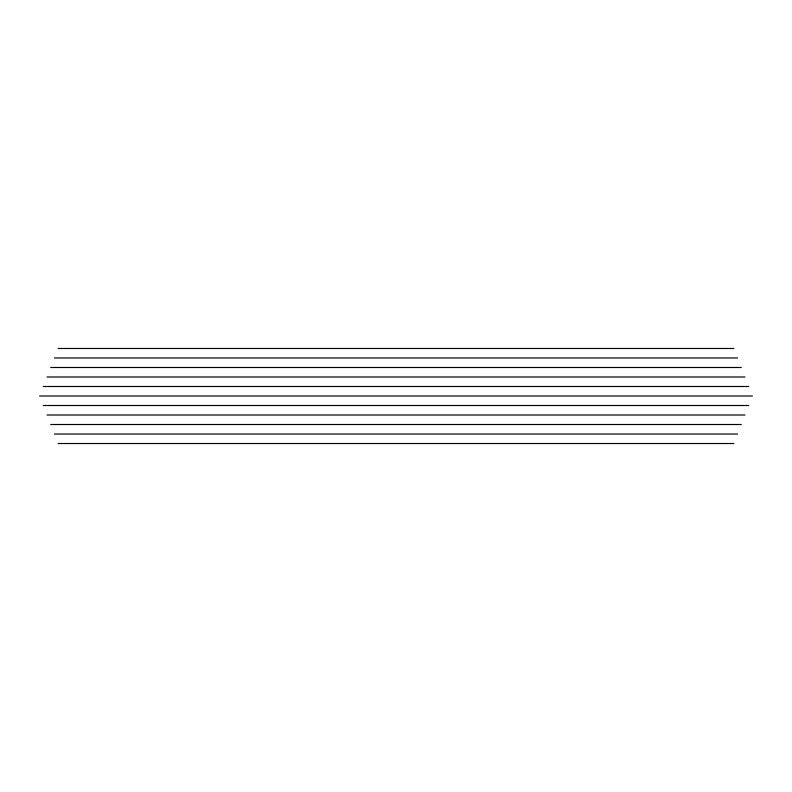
<?xml version="1.0" encoding="UTF-8"?>
<svg xmlns="http://www.w3.org/2000/svg" width="792" height="792" viewBox="0 0 792 792"><rect width="100%" height="100%" fill="white"/><g stroke="black" fill="none" stroke-linecap="round" stroke-linejoin="round"><path stroke-width="1.19" d="M58.133 348.48L733.867 348.48M54.43 357.984L737.57 357.984M50.718 367.488L741.282 367.488M47.015 376.992L744.985 376.992M43.303 386.496L748.697 386.496M39.6 396L752.4 396M43.303 405.504L748.697 405.504M47.015 415.008L744.985 415.008M50.718 424.512L741.282 424.512M54.43 434.016L737.57 434.016M58.133 443.52L733.867 443.52"/></g></svg>
